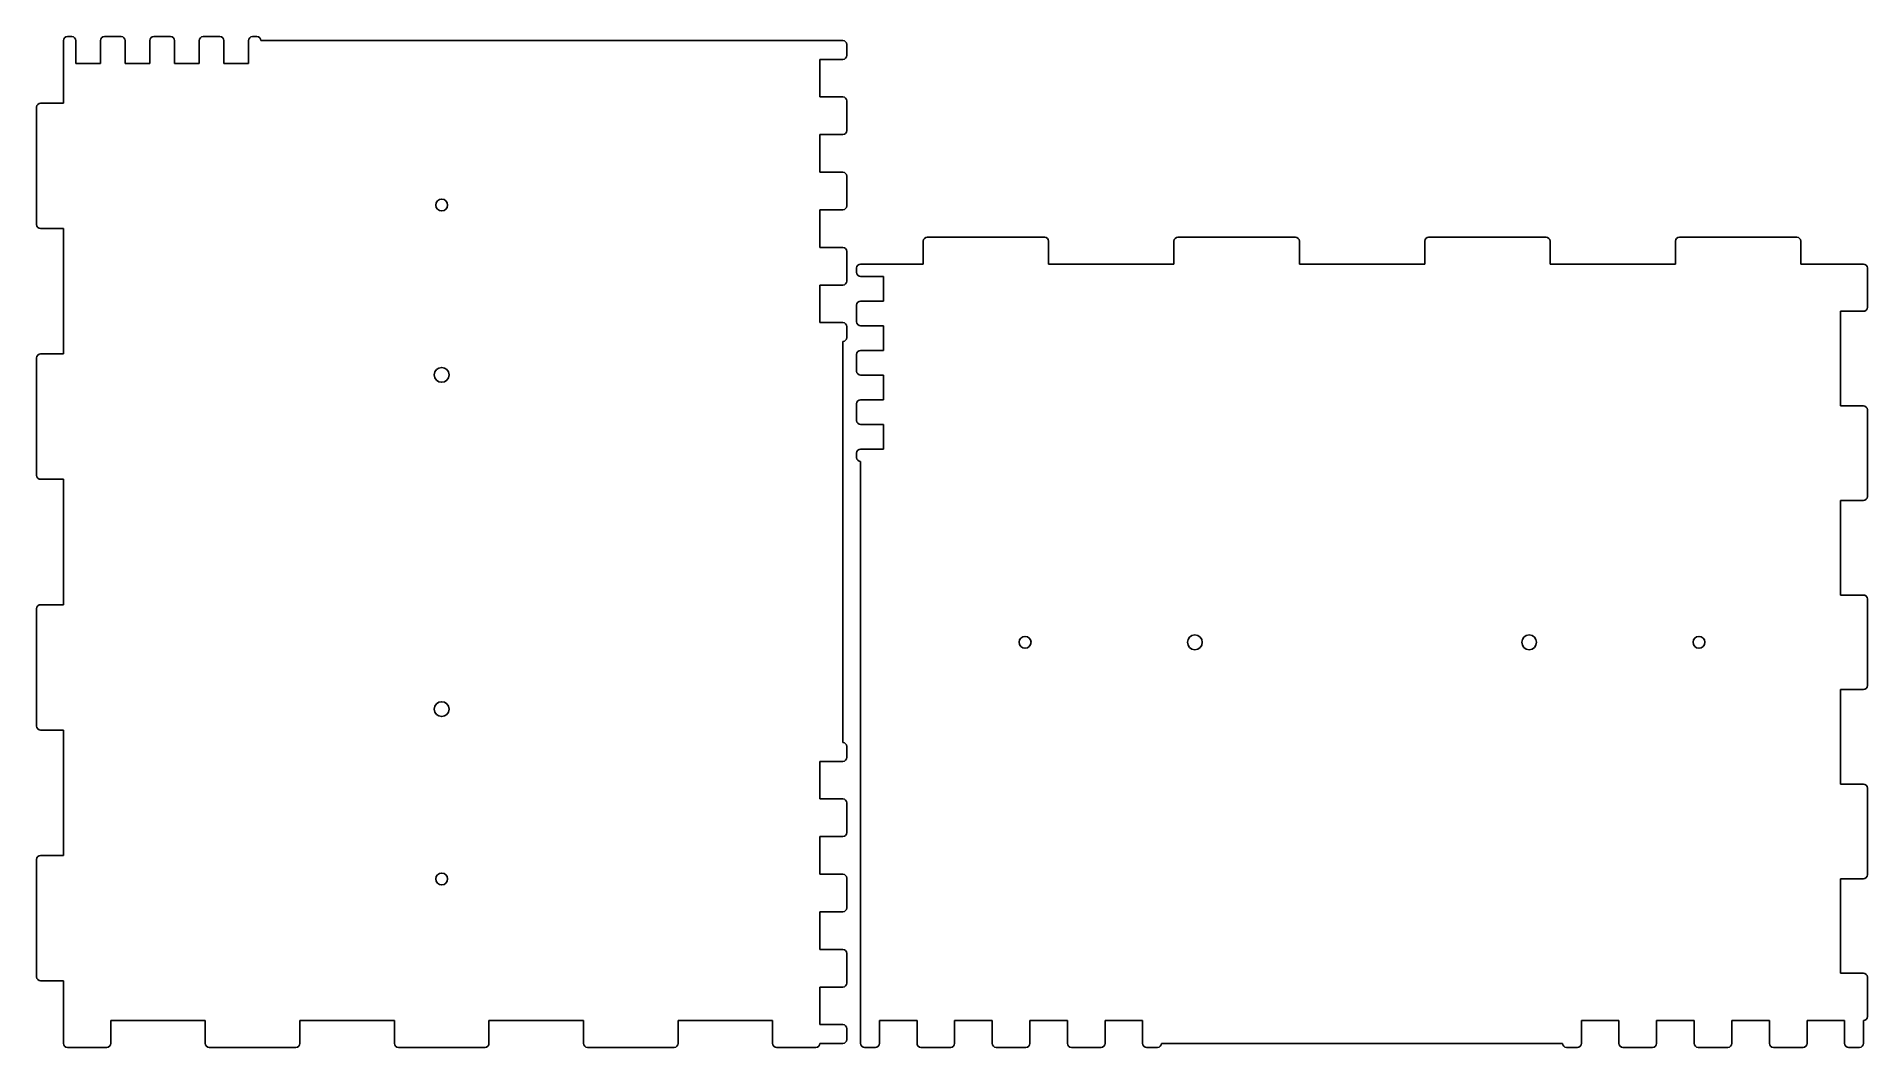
# Model space of a CAD drawing. Header units: millimetres. Extents: x 0 to 927, y 0 to 512.
import ezdxf

# ---------------------------------------------------------------- set-up
doc = ezdxf.new("R2010")
doc.units = ezdxf.units.MM
doc.layers.add('SheetCutProfiles', color=7, linetype='CONTINUOUS')

msp = doc.modelspace()

# ---------------------------------------------------------------- linework, layer by layer
at = {"layer": 'SheetCutProfiles'}
for p, q in [((17.85, 512), (15.6, 512)), ((42.85, 512), (34.35, 512)), ((67.85, 512), (59.35, 512)), ((92.85, 512), (84.35, 512)), ((111.6, 512), (109.35, 512)), ((13.6, 478.25), (13.6, 510)), ((19.85, 510), (19.85, 498.4)), ((32.35, 498.4), (32.35, 510)), ((44.85, 510), (44.85, 498.4)), ((57.35, 498.4), (57.35, 510)), ((69.85, 510), (69.85, 498.4)), ((82.35, 498.4), (82.35, 510)), ((94.85, 510), (94.85, 498.4)), ((107.35, 498.4), (107.35, 510)), ((113.6, 510), (408.4, 510)), ((410.4, 508), (410.4, 502.475)), ((19.85, 498.4), (32.35, 498.4)), ((44.85, 498.4), (57.35, 498.4)), ((69.85, 498.4), (82.35, 498.4)), ((94.85, 498.4), (107.35, 498.4)), ((396.8, 500.475), (396.8, 481.425)), ((408.4, 500.475), (396.8, 500.475)), ((0, 416.75), (0, 476.25)), ((13.6, 478.25), (2, 478.25)), ((396.8, 481.425), (408.4, 481.425)), ((410.4, 479.425), (410.4, 464.375)), ((396.8, 462.375), (396.8, 443.325)), ((408.4, 462.375), (396.8, 462.375)), ((396.8, 443.325), (408.4, 443.325)), ((410.4, 441.325), (410.4, 426.275)), ((396.8, 424.275), (396.8, 405.225)), ((408.4, 424.275), (396.8, 424.275)), ((2, 414.75), (13.6, 414.75)), ((13.6, 351.25), (13.6, 414.75)), ((449.15, 396.8), (449.15, 408.4)), ((510.65, 410.4), (451.15, 410.4)), ((512.65, 408.4), (512.65, 396.8)), ((576.15, 396.8), (576.15, 408.4)), ((637.65, 410.4), (578.15, 410.4)), ((639.65, 408.4), (639.65, 396.8)), ((703.15, 396.8), (703.15, 408.4)), ((764.65, 410.4), (705.15, 410.4)), ((766.65, 408.4), (766.65, 396.8)), ((830.15, 396.8), (830.15, 408.4)), ((891.65, 410.4), (832.15, 410.4)), ((893.65, 408.4), (893.65, 396.8)), ((396.8, 405.225), (408.4, 405.225)), ((410.4, 403.225), (410.4, 388.175)), ((415.4, 392.55), (415.4, 394.8)), ((449.15, 396.8), (417.4, 396.8)), ((417.4, 390.55), (429, 390.55)), ((429, 390.55), (429, 378.05)), ((576.15, 396.8), (512.65, 396.8)), ((703.15, 396.8), (639.65, 396.8)), ((830.15, 396.8), (766.65, 396.8)), ((925.4, 396.8), (893.65, 396.8)), ((927.4, 374.85), (927.4, 394.8)), ((396.8, 386.175), (396.8, 367.125)), ((408.4, 386.175), (396.8, 386.175)), ((415.4, 367.55), (415.4, 376.05)), ((429, 378.05), (417.4, 378.05)), ((913.8, 372.85), (925.4, 372.85)), ((913.8, 324.95), (913.8, 372.85)), ((396.8, 367.125), (408.4, 367.125)), ((410.4, 365.125), (410.4, 359.6)), ((417.4, 365.55), (429, 365.55)), ((429, 365.55), (429, 353.05)), ((408.4, 154.4), (408.4, 357.6)), ((429, 353.05), (417.4, 353.05)), ((0, 289.75), (0, 349.25)), ((13.6, 351.25), (2, 351.25)), ((415.4, 342.55), (415.4, 351.05)), ((417.4, 340.55), (429, 340.55)), ((429, 340.55), (429, 328.05)), ((415.4, 317.55), (415.4, 326.05)), ((429, 328.05), (417.4, 328.05)), ((925.4, 324.95), (913.8, 324.95)), ((417.4, 315.55), (429, 315.55)), ((429, 315.55), (429, 303.05)), ((927.4, 279.05), (927.4, 322.95)), ((415.4, 298.8), (415.4, 301.05)), ((429, 303.05), (417.4, 303.05)), ((417.4, 296.8), (417.4, 2)), ((2, 287.75), (13.6, 287.75)), ((13.6, 224.25), (13.6, 287.75)), ((913.8, 277.05), (925.4, 277.05)), ((913.8, 229.15), (913.8, 277.05)), ((13.6, 224.25), (2, 224.25)), ((925.4, 229.15), (913.8, 229.15)), ((927.4, 183.25), (927.4, 227.15)), ((0, 162.75), (0, 222.25)), ((913.8, 181.25), (925.4, 181.25)), ((913.8, 133.35), (913.8, 181.25)), ((2, 160.75), (13.6, 160.75)), ((13.6, 97.25), (13.6, 160.75)), ((410.4, 152.4), (410.4, 146.875)), ((396.8, 144.875), (396.8, 125.825)), ((408.4, 144.875), (396.8, 144.875)), ((925.4, 133.35), (913.8, 133.35)), ((927.4, 87.45), (927.4, 131.35)), ((396.8, 125.825), (408.4, 125.825)), ((410.4, 123.825), (410.4, 108.775)), ((396.8, 106.775), (396.8, 87.725)), ((408.4, 106.775), (396.8, 106.775)), ((0, 35.75), (0, 95.25)), ((13.6, 97.25), (2, 97.25)), ((396.8, 87.725), (408.4, 87.725)), ((410.4, 85.725), (410.4, 70.675)), ((913.8, 85.45), (925.4, 85.45)), ((913.8, 37.55), (913.8, 85.45)), ((396.8, 68.675), (396.8, 49.625)), ((408.4, 68.675), (396.8, 68.675)), ((396.8, 49.625), (408.4, 49.625)), ((410.4, 47.625), (410.4, 32.575)), ((925.4, 37.55), (913.8, 37.55)), ((2, 33.75), (13.6, 33.75)), ((13.6, 2), (13.6, 33.75)), ((396.8, 30.575), (396.8, 11.525)), ((408.4, 30.575), (396.8, 30.575)), ((927.4, 15.6), (927.4, 35.55)), ((37.55, 13.6), (37.55, 2)), ((85.45, 13.6), (37.55, 13.6)), ((85.45, 2), (85.45, 13.6)), ((133.35, 13.6), (133.35, 2)), ((181.25, 13.6), (133.35, 13.6)), ((181.25, 2), (181.25, 13.6)), ((229.15, 13.6), (229.15, 2)), ((277.05, 13.6), (229.15, 13.6)), ((277.05, 2), (277.05, 13.6)), ((324.95, 13.6), (324.95, 2)), ((372.85, 13.6), (324.95, 13.6)), ((372.85, 2), (372.85, 13.6)), ((396.8, 11.525), (408.4, 11.525)), ((410.4, 9.525), (410.4, 4)), ((426.925, 13.6), (445.975, 13.6)), ((426.925, 2), (426.925, 13.6)), ((445.975, 13.6), (445.975, 2)), ((465.025, 13.6), (484.075, 13.6)), ((465.025, 2), (465.025, 13.6)), ((484.075, 13.6), (484.075, 2)), ((503.125, 13.6), (522.175, 13.6)), ((503.125, 2), (503.125, 13.6)), ((522.175, 13.6), (522.175, 2)), ((541.225, 13.6), (560.275, 13.6)), ((541.225, 2), (541.225, 13.6)), ((560.275, 13.6), (560.275, 2)), ((782.525, 13.6), (801.575, 13.6)), ((782.525, 2), (782.525, 13.6)), ((801.575, 13.6), (801.575, 2)), ((820.625, 13.6), (839.675, 13.6)), ((820.625, 2), (820.625, 13.6)), ((839.675, 13.6), (839.675, 2)), ((858.725, 13.6), (877.775, 13.6)), ((858.725, 2), (858.725, 13.6)), ((877.775, 13.6), (877.775, 2)), ((896.825, 13.6), (915.875, 13.6)), ((896.825, 2), (896.825, 13.6)), ((915.875, 13.6), (915.875, 2)), ((925.4, 2), (925.4, 13.6)), ((35.55, 0), (15.6, 0)), ((131.35, 0), (87.45, 0)), ((227.15, 0), (183.25, 0)), ((322.95, 0), (279.05, 0)), ((394.8, 0), (374.85, 0)), ((408.4, 2), (396.8, 2)), ((419.4, 0), (424.925, 0)), ((447.975, 0), (463.025, 0)), ((486.075, 0), (501.125, 0)), ((524.175, 0), (539.225, 0)), ((562.275, 0), (567.8, 0)), ((773, 2), (569.8, 2)), ((775, 0), (780.525, 0)), ((803.575, 0), (818.625, 0)), ((841.675, 0), (856.725, 0)), ((879.775, 0), (894.825, 0)), ((917.875, 0), (923.4, 0))]:
    msp.add_line(p, q, dxfattribs=at)
for centre, radius in [((205.2, 426.667), 3), ((205.2, 340.667), 3.75), ((500.733, 205.2), 3), ((586.733, 205.2), 3.75), ((756.067, 205.2), 3.75), ((842.067, 205.2), 3), ((205.2, 171.333), 3.75), ((205.2, 85.333), 3)]:
    msp.add_circle(centre, radius, dxfattribs=at)
for centre, start, end in [((15.6, 510), 90, 180), ((17.85, 510), 0, 90), ((34.35, 510), 90, 180), ((42.85, 510), 0, 90), ((59.35, 510), 90, 180), ((67.85, 510), 0, 90), ((84.35, 510), 90, 180), ((92.85, 510), 0, 90), ((109.35, 510), 90, 180), ((111.6, 510), 0, 90), ((408.4, 508), 0, 90), ((408.4, 502.475), -90, 0), ((2, 476.25), 90, 180), ((408.4, 479.425), 0, 90), ((408.4, 464.375), -90, 0), ((408.4, 441.325), 0, 90), ((408.4, 426.275), -90, 0), ((2, 416.75), 180, -90), ((451.15, 408.4), 90, 180), ((510.65, 408.4), 0, 90), ((578.15, 408.4), 90, 180), ((637.65, 408.4), 0, 90), ((705.15, 408.4), 90, 180), ((764.65, 408.4), 0, 90), ((832.15, 408.4), 90, 180), ((891.65, 408.4), 0, 90), ((408.4, 403.225), 0, 90), ((417.4, 394.8), 90, 180), ((417.4, 392.55), 180, -90), ((925.4, 394.8), 0, 90), ((408.4, 388.175), -90, 0), ((417.4, 376.05), 90, 180), ((925.4, 374.85), -90, 0), ((408.4, 365.125), 0, 90), ((417.4, 367.55), 180, -90), ((408.4, 359.6), -90, 0), ((417.4, 351.05), 90, 180), ((2, 349.25), 90, 180), ((417.4, 342.55), 180, -90), ((417.4, 326.05), 90, 180), ((925.4, 322.95), 0, 90), ((417.4, 317.55), 180, -90), ((417.4, 301.05), 90, 180), ((417.4, 298.8), 180, -90), ((2, 289.75), 180, -90), ((925.4, 279.05), -90, 0), ((2, 222.25), 90, 180), ((925.4, 227.15), 0, 90), ((925.4, 183.25), -90, 0), ((2, 162.75), 180, -90), ((408.4, 152.4), 0, 90), ((408.4, 146.875), -90, 0), ((925.4, 131.35), 0, 90), ((408.4, 123.825), 0, 90), ((408.4, 108.775), -90, 0), ((2, 95.25), 90, 180), ((408.4, 85.725), 0, 90), ((925.4, 87.45), -90, 0), ((408.4, 70.675), -90, 0), ((408.4, 47.625), 0, 90), ((925.4, 35.55), 0, 90), ((2, 35.75), 180, -90), ((408.4, 32.575), -90, 0), ((408.4, 9.525), 0, 90), ((925.4, 15.6), -90, 0), ((15.6, 2), 180, -90), ((35.55, 2), -90, 0), ((87.45, 2), 180, -90), ((131.35, 2), -90, 0), ((183.25, 2), 180, -90), ((227.15, 2), -90, 0), ((279.05, 2), 180, -90), ((322.95, 2), -90, 0), ((374.85, 2), 180, -90), ((394.8, 2), -90, 0), ((408.4, 4), -90, 0), ((419.4, 2), -180, -90), ((424.925, 2), -90, 0), ((447.975, 2), -180, -90), ((463.025, 2), -90, 0), ((486.075, 2), -180, -90), ((501.125, 2), -90, 0), ((524.175, 2), -180, -90), ((539.225, 2), -90, 0), ((562.275, 2), -180, -90), ((567.8, 2), -90, 0), ((775, 2), -180, -90), ((780.525, 2), -90, 0), ((803.575, 2), -180, -90), ((818.625, 2), -90, 0), ((841.675, 2), -180, -90), ((856.725, 2), -90, 0), ((879.775, 2), -180, -90), ((894.825, 2), -90, 0), ((917.875, 2), -180, -90), ((923.4, 2), -90, 0)]:
    msp.add_arc(centre, 2, start, end, dxfattribs=at)

doc.saveas('drawing.dxf')
